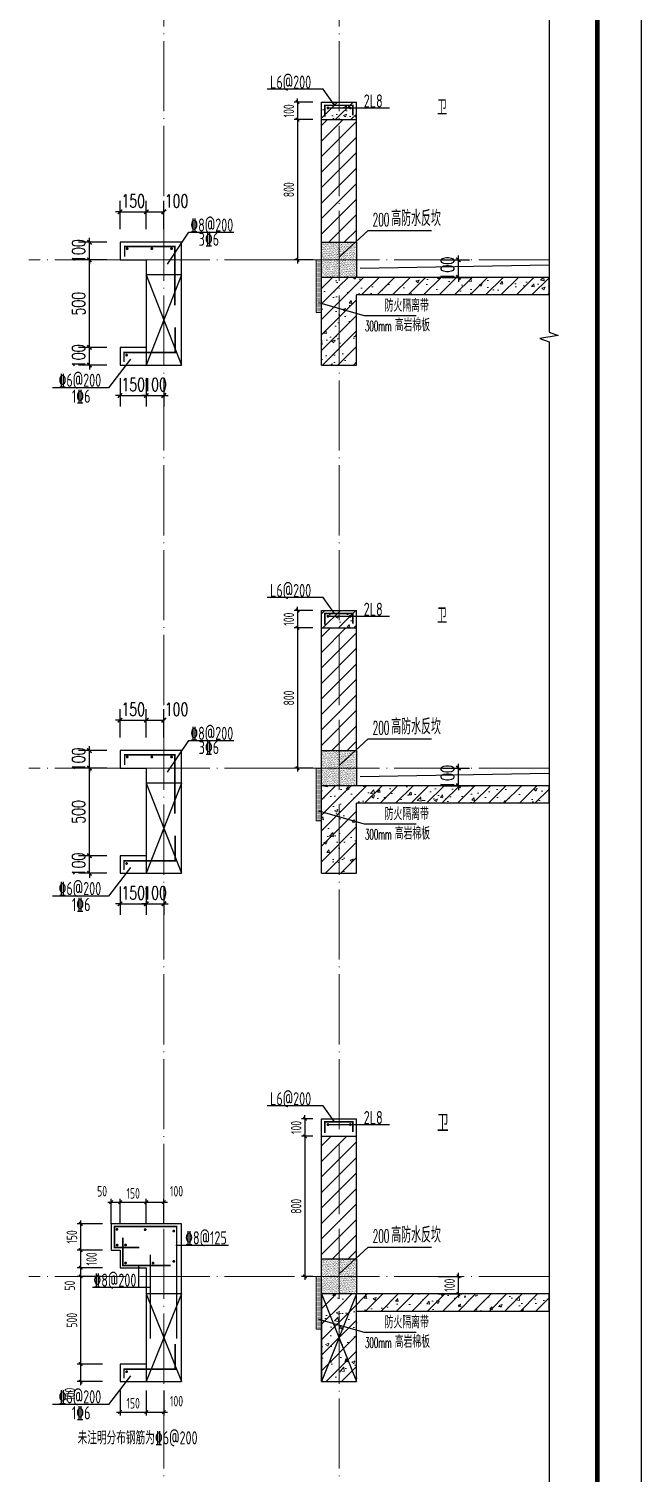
# Model space of a CAD drawing. Extents: x -1712635 to -854203, y -534641 to -21985.
# Drawn here: x -927771 to -924277, y -162113 to -153873 of the extents above; entities that cross this region are included whole.
import ezdxf

# ---------------------------------------------------------------- set-up
doc = ezdxf.new("R2010")
doc.units = 0
doc.header["$LTSCALE"] = 1000
doc.linetypes.add('DOTE', pattern=[2.42, 2, -0.2, 0.02, -0.2])
doc.layers.get('0').update_dxf_attribs({"linetype": 'CONTINUOUS'})
doc.layers.get('Defpoints').update_dxf_attribs({"linetype": 'CONTINUOUS'})
for name, color, linetype in [('DIM', 2, 'CONTINUOUS'), ('DIM_IDEN', 67, 'CONTINUOUS'), ('DIM_SYMB', 3, 'CONTINUOUS'), ('PUB_DIM', 3, 'CONTINUOUS'), ('PUB_TEXT', 2, 'CONTINUOUS'), ('REIN', 6, 'CONTINUOUS'), ('S-大样-砼线', 7, 'CONTINUOUS'), ('S-引出线', 40, 'CONTINUOUS'), ('TEXT', 2, 'CONTINUOUS'), ('WALL', 2, 'CONTINUOUS'), ('yichutu', 7, 'CONTINUOUS'), ('看线', 251, 'CONTINUOUS'), ('立面-看线', 251, 'CONTINUOUS')]:
    doc.layers.add(name, color=color, linetype=linetype)
for name, color, linetype, lineweight in [('DOTE', 19, 'DOTE', 9), ('PUB_HATCH', 8, 'CONTINUOUS', 9), ('内粉刷', 37, 'CONTINUOUS', 9), ('图框', 9, 'CONTINUOUS', 18)]:
    doc.layers.add(name, color=color, linetype=linetype, lineweight=lineweight)
doc.styles.add('_TCH_DIM_T3', font='SIMPLEX', dxfattribs={"width": 0.705882, "bigfont": 'GBCBIG'})
doc.styles.add('DIM_FONT_T3', font='SIMPLEX', dxfattribs={"width": 0.705882, "bigfont": 'GBCBIG'})
doc.styles.add('TSSD_DIMENSION', font='Tssdeng.shx', dxfattribs={"width": 0.7, "bigfont": 'tssdchn.shx'})
doc.styles.add('TSSD_REIN', font='tssdeng.shx', dxfattribs={"width": 0.7, "height": 300, "bigfont": 'tssdchn.shx'})
doc.styles.add('w', font='tssdeng.shx', dxfattribs={"width": 0.8, "bigfont": 'tssdchn.shx'})
doc.dimstyles.new('_TCH_ARCH&&25', dxfattribs={"dimtxt": 74.375, "dimasz": 25, "dimexe": 62.5, "dimexo": 75, "dimgap": 25, "dimtad": 1, "dimdec": 0, "dimzin": 0, "dimdsep": 46, "dimtxsty": '_TCH_DIM_T3', "dimblk": 'ARCHTICK', "dimcen": 0.09, "dimclrt": 7, "dimazin": 0, "dimtfac": 1, "dimtdec": 0, "dimtix": 1, "dimtmove": 2, "dimatfit": 3, "dimldrblk": 'ARCHTICK', "dimfxl": 0, "dimtolj": 1, "dimtzin": 0, "dimarcsym": 0})
doc.dimstyles.new('TSSD_20_20', dxfattribs={"dimtxt": 60, "dimasz": 20, "dimexe": 20, "dimexo": 50, "dimgap": 20, "dimtad": 1, "dimdec": 0, "dimzin": 0, "dimdsep": 46, "dimtxsty": 'TSSD_DIMENSION', "dimblk": 'ARCHTICK', "dimblk1": 'ARCHTICK', "dimblk2": 'ARCHTICK', "dimcen": 0, "dimdle": 20, "dimclrt": 7, "dimadec": 0, "dimazin": 0, "dimtfac": 1, "dimtdec": 0, "dimtix": 1, "dimtmove": 2, "dimatfit": 3, "dimfxl": 0, "dimtolj": 1, "dimtzin": 0, "dimarcsym": 0})
pattern_1 = [(45, (0, 0), (-44.194174, 44.194174), []), (50, (0, 0), (179.315046, -15.688034), [18.75, -206.25]), (355, (0, 0), (-34.687833, 188.048033), [15, -165]), (100.4514, (14.94, -1.3), (144.627345, 172.359886), [15.935047, -175.285528]), (46.1842, (0, 50), (266.81026, -41.379754), [28.125, -309.375]), (96.6356, (22.23, 46.55), (233.665676, 243.52947), [23.90257, -262.92825]), (351.1842, (0, 50), (233.66549, 243.52965), [22.5, -247.5]), (21, (25, 37.5), (149.226763, -100.654723), [18.75, -206.25]), (326, (25, 37.5), (60.828833, 181.28751), [15, -165]), (71.4514, (37.44, 29.11), (210.055657, 80.632624), [15.935047, -175.285528]), (37.5, (0, 0), (3.039964, 83.2234635), [0, -163, 0, -167.5, 0, -165.625]), (7.5, (0, 0), (65.767384, 98.602928), [0, -95.5, 0, -159.25, 0, -63.125]), (327.5, (-55.75, 0), (133.455609, -5.638718), [0, -62.5, 0, -195, 0, -258.75]), (317.5, (-80.75, 0), (145.796542, 25.026246), [0, -81.25, 0, -129.5, 0, -183.75])]
pattern_2 = [(45, (-1569657.01, 4552.52), (-44.194174, 44.194174), []), (50, (-1569657.01, 4552.52), (179.315046, -15.688034), [18.75, -206.25]), (355, (-1569657.01, 4552.52), (-34.687833, 188.048033), [15, -165]), (100.4514, (-1569642.07, 4551.21), (144.627345, 172.359886), [15.935047, -175.28553]), (46.1842, (-1569657, 4602.52), (266.81026, -41.37975), [28.125, -309.375]), (96.6356, (-1569634.78, 4599.07), (233.66568, 243.52947), [23.90257, -262.92825]), (351.1842, (-1569657, 4602.52), (233.66549, 243.52965), [22.5, -247.5]), (21, (-1569632.01, 4590.02), (149.226763, -100.654723), [18.75, -206.25]), (326, (-1569632.01, 4590.02), (60.828833, 181.28751), [15, -165]), (71.4514, (-1569619.58, 4581.63), (210.055657, 80.632624), [15.935047, -175.28553]), (37.5, (-1569657.01, 4552.52), (3.039964, 83.2234635), [0, -163, 0, -167.5, 0, -165.625]), (7.5, (-1569657.01, 4552.52), (65.767384, 98.602928), [0, -95.5, 0, -159.25, 0, -63.125]), (327.5, (-1569712.76, 4552.52), (133.455609, -5.638718), [0, -62.5, 0, -195, 0, -258.75]), (317.5, (-1569737.76, 4552.52), (145.796542, 25.026246), [0, -81.25, 0, -129.5, 0, -183.75])]

# ---------------------------------------------------------------- blocks, each defined once
blk = doc.blocks.new('GFDDDDRG')
at = {"layer": '图框'}
blk.add_lwpolyline([(923310, -107437), (923310, -159999), (893610, -159999), (893610, -107437)], close=True, dxfattribs=at)
blk.add_lwpolyline([(923310, -107437), (923310, -159999), (893610, -159999), (893610, -107437)], close=True, dxfattribs=at)
at = {"layer": '图框', "const_width": 50}
blk.add_lwpolyline([(894110, -159499), (922810, -159499), (922810, -108687), (894110, -108687)], close=True, dxfattribs=at)
blk = doc.blocks.new('yct-1051-594-26275-14850-25-1002.0')
at = {"layer": 'yichutu', "color": 7}
blk.add_lwpolyline([(0, 0), (0, 14850), (26275, 14850), (26275, 0)], close=True, dxfattribs=at)
blk = doc.blocks.new('_ArchTick')
at = {"color": 0, "const_width": 0.35}
blk.add_lwpolyline([(-0.5, -0.5), (0.5, 0.5)], dxfattribs=at)
blk = doc.blocks.new('*D2698')
at = {"layer": 'Defpoints', "color": 0}
for p in [(932450.9, -117186.1), (932625.5, -117186.1), (932625.5, -117286.1)]:
    blk.add_point(p, dxfattribs=at)
at = {"layer": 'PUB_DIM', "color": 0, "lineweight": -2}
for p, q in [((932450.9, -117186.1), (932450.9, -117161.1)), ((932550.5, -117186.1), (932388.4, -117186.1)), ((932450.9, -117286.1), (932450.9, -117186.1)), ((932550.5, -117286.1), (932388.4, -117286.1)), ((932450.9, -117286.1), (932450.9, -117311.1))]:
    blk.add_line(p, q, dxfattribs=at)
at = {"layer": 'PUB_DIM', "color": 0, "lineweight": -2, "xscale": 25, "yscale": 25, "zscale": 25}
for p, rotation in [((932450.9, -117186.1), 270), ((932450.9, -117286.1), 90)]:
    blk.add_blockref('_ArchTick', p, dxfattribs=dict(at, rotation=rotation))
at = {"layer": 'PUB_DIM', "color": 7, "insert": (932388.7, -117236.1), "char_height": 74.38, "attachment_point": 5, "rotation": 90, "style": '_TCH_DIM_T3'}
blk.add_mtext('\\A1;100', dxfattribs=at)
blk = doc.blocks.new('*D2699')
at = {"layer": 'Defpoints', "color": 0}
for p in [(932450.9, -117286.1), (932625.5, -117286.1), (932625.5, -117786.1)]:
    blk.add_point(p, dxfattribs=at)
at = {"layer": 'PUB_DIM', "color": 0, "lineweight": -2}
for p, q in [((932550.5, -117286.1), (932388.4, -117286.1)), ((932450.9, -117786.1), (932450.9, -117286.1)), ((932550.5, -117786.1), (932388.4, -117786.1))]:
    blk.add_line(p, q, dxfattribs=at)
at = {"layer": 'PUB_DIM', "color": 0, "lineweight": -2, "xscale": 25, "yscale": 25, "zscale": 25}
for p, rotation in [((932450.9, -117286.1), 90), ((932450.9, -117786.1), 270)]:
    blk.add_blockref('_ArchTick', p, dxfattribs=dict(at, rotation=rotation))
at = {"layer": 'PUB_DIM', "color": 7, "insert": (932388.7, -117536.1), "char_height": 74.38, "attachment_point": 5, "rotation": 90, "style": '_TCH_DIM_T3'}
blk.add_mtext('\\A1;500', dxfattribs=at)
blk = doc.blocks.new('*D2700')
at = {"layer": 'Defpoints', "color": 0}
for p in [(932450.9, -117786.1), (932625.5, -117786.1), (932625.5, -117886.1)]:
    blk.add_point(p, dxfattribs=at)
at = {"layer": 'PUB_DIM', "color": 0, "lineweight": -2}
for p, q in [((932550.5, -117786.1), (932388.4, -117786.1)), ((932450.9, -117786.1), (932450.9, -117761.1)), ((932450.9, -117886.1), (932450.9, -117786.1)), ((932550.5, -117886.1), (932388.4, -117886.1)), ((932450.9, -117886.1), (932450.9, -117911.1))]:
    blk.add_line(p, q, dxfattribs=at)
at = {"layer": 'PUB_DIM', "color": 0, "lineweight": -2, "xscale": 25, "yscale": 25, "zscale": 25}
for p, rotation in [((932450.9, -117786.1), 270), ((932450.9, -117886.1), 90)]:
    blk.add_blockref('_ArchTick', p, dxfattribs=dict(at, rotation=rotation))
at = {"layer": 'PUB_DIM', "color": 7, "insert": (932388.7, -117836.1), "char_height": 74.38, "attachment_point": 5, "rotation": 90, "style": '_TCH_DIM_T3'}
blk.add_mtext('\\A1;100', dxfattribs=at)
blk = doc.blocks.new('*D2701')
at = {"layer": 'Defpoints', "color": 0}
for p in [(932625.5, -117886.1), (932775.5, -117886.1), (932775.5, -118059.8)]:
    blk.add_point(p, dxfattribs=at)
at = {"layer": 'PUB_DIM', "color": 0, "lineweight": -2}
for p, q in [((932625.5, -117961.1), (932625.5, -118122.3)), ((932775.5, -117961.1), (932775.5, -118122.3)), ((932625.5, -118059.8), (932600.5, -118059.8)), ((932625.5, -118059.8), (932775.5, -118059.8)), ((932775.5, -118059.8), (932800.5, -118059.8))]:
    blk.add_line(p, q, dxfattribs=at)
at = {"layer": 'PUB_DIM', "color": 0, "lineweight": -2, "xscale": 25, "yscale": 25, "zscale": 25}
blk.add_blockref('_ArchTick', (932625.5, -118059.8), dxfattribs=at)
at = {"layer": 'PUB_DIM', "color": 0, "lineweight": -2, "xscale": 25, "yscale": 25, "zscale": 25, "rotation": 180}
blk.add_blockref('_ArchTick', (932775.5, -118059.8), dxfattribs=at)
at = {"layer": 'PUB_DIM', "color": 7, "insert": (932700.5, -117997.6), "char_height": 74.38, "attachment_point": 5, "style": '_TCH_DIM_T3'}
blk.add_mtext('\\A1;150', dxfattribs=at)
blk = doc.blocks.new('*D2702')
at = {"layer": 'Defpoints', "color": 0}
for p in [(932775.5, -117886.1), (932875.5, -117886.1), (932875.5, -118059.8)]:
    blk.add_point(p, dxfattribs=at)
at = {"layer": 'PUB_DIM', "color": 0, "lineweight": -2}
for p, q in [((932775.5, -117961.1), (932775.5, -118122.3)), ((932875.5, -117961.1), (932875.5, -118122.3)), ((932775.5, -118059.8), (932750.5, -118059.8)), ((932775.5, -118059.8), (932875.5, -118059.8)), ((932875.5, -118059.8), (932900.5, -118059.8))]:
    blk.add_line(p, q, dxfattribs=at)
at = {"layer": 'PUB_DIM', "color": 0, "lineweight": -2, "xscale": 25, "yscale": 25, "zscale": 25}
blk.add_blockref('_ArchTick', (932775.5, -118059.8), dxfattribs=at)
at = {"layer": 'PUB_DIM', "color": 0, "lineweight": -2, "xscale": 25, "yscale": 25, "zscale": 25, "rotation": 180}
blk.add_blockref('_ArchTick', (932875.5, -118059.8), dxfattribs=at)
at = {"layer": 'PUB_DIM', "color": 7, "insert": (932825.5, -117997.6), "char_height": 74.38, "attachment_point": 5, "style": '_TCH_DIM_T3'}
blk.add_mtext('\\A1;100', dxfattribs=at)
blk = doc.blocks.new('*D2703')
at = {"layer": 'Defpoints', "color": 0}
for p in [(934390.7, -117286.1), (934556.7, -117286.1), (934390.7, -117386.1)]:
    blk.add_point(p, dxfattribs=at)
at = {"layer": 'PUB_DIM', "color": 0, "lineweight": -2}
for p, q in [((934465.7, -117286.1), (934619.2, -117286.1)), ((934556.7, -117286.1), (934556.7, -117261.1)), ((934556.7, -117386.1), (934556.7, -117286.1)), ((934465.7, -117386.1), (934619.2, -117386.1)), ((934556.7, -117386.1), (934556.7, -117411.1))]:
    blk.add_line(p, q, dxfattribs=at)
at = {"layer": 'PUB_DIM', "color": 0, "lineweight": -2, "xscale": 25, "yscale": 25, "zscale": 25}
for p, rotation in [((934556.7, -117286.1), 270), ((934556.7, -117386.1), 90)]:
    blk.add_blockref('_ArchTick', p, dxfattribs=dict(at, rotation=rotation))
at = {"layer": 'PUB_DIM', "color": 7, "insert": (934494.5, -117336.1), "char_height": 74.38, "attachment_point": 5, "rotation": 90, "style": '_TCH_DIM_T3'}
blk.add_mtext('\\A1;100', dxfattribs=at)
blk = doc.blocks.new('*D2704')
at = {"layer": 'Defpoints', "color": 0}
for p in [(932775.5, -117012.4), (932625.5, -117186.1), (932775.5, -117186.1)]:
    blk.add_point(p, dxfattribs=at)
at = {"layer": 'PUB_DIM', "color": 0, "lineweight": -2}
for p, q in [((932625.5, -117111.1), (932625.5, -116949.9)), ((932775.5, -117111.1), (932775.5, -116949.9)), ((932625.5, -117012.4), (932600.5, -117012.4)), ((932625.5, -117012.4), (932775.5, -117012.4)), ((932775.5, -117012.4), (932800.5, -117012.4))]:
    blk.add_line(p, q, dxfattribs=at)
at = {"layer": 'PUB_DIM', "color": 0, "lineweight": -2, "xscale": 25, "yscale": 25, "zscale": 25}
blk.add_blockref('_ArchTick', (932625.5, -117012.4), dxfattribs=at)
at = {"layer": 'PUB_DIM', "color": 0, "lineweight": -2, "xscale": 25, "yscale": 25, "zscale": 25, "rotation": 180}
blk.add_blockref('_ArchTick', (932775.5, -117012.4), dxfattribs=at)
at = {"layer": 'PUB_DIM', "color": 7, "insert": (932700.5, -116950.2), "char_height": 74.38, "attachment_point": 5, "style": '_TCH_DIM_T3'}
blk.add_mtext('\\A1;150', dxfattribs=at)
blk = doc.blocks.new('*D2705')
at = {"layer": 'Defpoints', "color": 0}
for p in [(932875.5, -117012.4), (932775.5, -117186.1), (932875.5, -117186.1)]:
    blk.add_point(p, dxfattribs=at)
at = {"layer": 'PUB_DIM', "color": 0, "lineweight": -2}
for p, q in [((932775.5, -117111.1), (932775.5, -116949.9)), ((932875.5, -117111.1), (932875.5, -116949.9)), ((932775.5, -117012.4), (932875.5, -117012.4))]:
    blk.add_line(p, q, dxfattribs=at)
at = {"layer": 'PUB_DIM', "color": 0, "lineweight": -2, "xscale": 25, "yscale": 25, "zscale": 25, "rotation": 180}
blk.add_blockref('_ArchTick', (932775.5, -117012.4), dxfattribs=at)
at = {"layer": 'PUB_DIM', "color": 0, "lineweight": -2, "xscale": 25, "yscale": 25, "zscale": 25}
blk.add_blockref('_ArchTick', (932875.5, -117012.4), dxfattribs=at)
at = {"layer": 'PUB_DIM', "color": 7, "insert": (932947.9, -116950.2), "char_height": 74.38, "attachment_point": 5, "style": '_TCH_DIM_T3'}
blk.add_mtext('\\A1;100', dxfattribs=at)
blk = doc.blocks.new('VDVDXAXFSFFX')
at = {"layer": 'PUB_HATCH'}
h = blk.add_hatch(dxfattribs=at)
h.set_pattern_fill('DOTS', color=251, scale=2, style=0)
h.set_pattern_definition([(0, (924712.4965, -148185.593), (1.5875, 3.175), [0, -3.175])])
h.paths.add_polyline_path([(924682.5, -148185.6), (924712.5, -148185.6), (924712.5, -147935.6), (924712.5, -147885.6), (924712.5, -147885.6), (924712.5, -147885.6), (924682.5, -147885.6)])
at = {"layer": 'DIM_IDEN', "color": 5}
for p, q in [((924695.5, -148129.3), (924955.6, -148202.9)), ((924955.6, -148202.9), (925253.4, -148202.9))]:
    blk.add_line(p, q, dxfattribs=at)
at = {"layer": 'PUB_HATCH', "color": 5}
blk.add_lwpolyline([(924712.5, -147885.6), (924682.5, -147885.6), (924682.5, -148185.6), (924712.5, -148185.6)], close=True, dxfattribs=at)
at = {"layer": 'PUB_TEXT', "style": 'DIM_FONT_T3', "width": 0.705882}
blk.add_text('防火隔离带', height=71.49, dxfattribs=at).set_placement((925072.6, -148181.9))
at = {"layer": 'PUB_TEXT', "color": 5, "style": 'DIM_FONT_T3'}
for s, height, width, p in [('300mm', 59.5, 0.49827, (924960.4, -148292.9)), ('高岩棉板', 71.49, 0.705882, (925129.8, -148292.9))]:
    blk.add_text(s, height=height, dxfattribs=dict(at, width=width)).set_placement(p)
blk = doc.blocks.new('*D3753')
at = {"layer": 'Defpoints', "color": 0}
for p in [(-925485.2, -160990.5), (-925319.3, -160990.5), (-925485.2, -161090.5)]:
    blk.add_point(p, dxfattribs=at)
at = {"layer": 'DIM', "color": 0, "lineweight": -2}
for p, q in [((-925435.2, -160990.5), (-925299.3, -160990.5)), ((-925319.3, -160990.5), (-925319.3, -160970.5)), ((-925319.3, -161090.5), (-925319.3, -160990.5)), ((-925435.2, -161090.5), (-925299.3, -161090.5)), ((-925319.3, -161090.5), (-925319.3, -161110.5))]:
    blk.add_line(p, q, dxfattribs=at)
at = {"layer": 'DIM', "color": 0, "lineweight": -2, "xscale": 20, "yscale": 20, "zscale": 20}
for p, rotation in [((-925319.3, -160990.5), 270), ((-925319.3, -161090.5), 90)]:
    blk.add_blockref('_ArchTick', p, dxfattribs=dict(at, rotation=rotation))
at = {"layer": 'DIM', "color": 7, "insert": (-925369.3, -161040.5), "char_height": 60, "attachment_point": 5, "rotation": 90, "style": 'TSSD_DIMENSION'}
blk.add_mtext('\\A1;100', dxfattribs=at)
blk = doc.blocks.new('*D3797')
at = {"layer": 'Defpoints', "color": 0}
for p in [(-927250.4, -160566.8), (-927300.4, -160740.5), (-927250.4, -160740.5)]:
    blk.add_point(p, dxfattribs=at)
at = {"layer": 'DIM', "color": 0, "lineweight": -2}
for p, q in [((-927320.4, -160566.8), (-927230.4, -160566.8)), ((-927300.4, -160690.5), (-927300.4, -160546.8)), ((-927250.4, -160690.5), (-927250.4, -160546.8))]:
    blk.add_line(p, q, dxfattribs=at)
at = {"layer": 'DIM', "color": 0, "lineweight": -2, "xscale": 20, "yscale": 20, "zscale": 20, "rotation": 180}
blk.add_blockref('_ArchTick', (-927300.4, -160566.8), dxfattribs=at)
at = {"layer": 'DIM', "color": 0, "lineweight": -2, "xscale": 20, "yscale": 20, "zscale": 20}
blk.add_blockref('_ArchTick', (-927250.4, -160566.8), dxfattribs=at)
at = {"layer": 'DIM', "color": 7, "insert": (-927352.8, -160504.6), "char_height": 60, "attachment_point": 5, "style": 'TSSD_DIMENSION'}
blk.add_mtext('\\A1;50', dxfattribs=at)
blk = doc.blocks.new('*D3798')
at = {"layer": 'Defpoints', "color": 0}
for p in [(-927100.4, -160566.8), (-927250.4, -160740.5), (-927100.4, -160740.5)]:
    blk.add_point(p, dxfattribs=at)
at = {"layer": 'DIM', "color": 0, "lineweight": -2}
for p, q in [((-927270.4, -160566.8), (-927080.4, -160566.8)), ((-927250.4, -160690.5), (-927250.4, -160546.8)), ((-927100.4, -160690.5), (-927100.4, -160546.8))]:
    blk.add_line(p, q, dxfattribs=at)
at = {"layer": 'DIM', "color": 0, "lineweight": -2, "xscale": 20, "yscale": 20, "zscale": 20, "rotation": 180}
blk.add_blockref('_ArchTick', (-927250.4, -160566.8), dxfattribs=at)
at = {"layer": 'DIM', "color": 0, "lineweight": -2, "xscale": 20, "yscale": 20, "zscale": 20}
blk.add_blockref('_ArchTick', (-927100.4, -160566.8), dxfattribs=at)
at = {"layer": 'DIM', "color": 7, "insert": (-927175.4, -160516.8), "char_height": 60, "attachment_point": 5, "style": 'TSSD_DIMENSION'}
blk.add_mtext('\\A1;150', dxfattribs=at)
blk = doc.blocks.new('*D3799')
at = {"layer": 'Defpoints', "color": 0}
for p in [(-927000.4, -160566.8), (-927100.4, -160740.5), (-927000.4, -160740.5)]:
    blk.add_point(p, dxfattribs=at)
at = {"layer": 'DIM', "color": 0, "lineweight": -2}
for p, q in [((-927120.4, -160566.8), (-926980.4, -160566.8)), ((-927100.4, -160690.5), (-927100.4, -160546.8)), ((-927000.4, -160690.5), (-927000.4, -160546.8))]:
    blk.add_line(p, q, dxfattribs=at)
at = {"layer": 'DIM', "color": 0, "lineweight": -2, "xscale": 20, "yscale": 20, "zscale": 20, "rotation": 180}
blk.add_blockref('_ArchTick', (-927100.4, -160566.8), dxfattribs=at)
at = {"layer": 'DIM', "color": 0, "lineweight": -2, "xscale": 20, "yscale": 20, "zscale": 20}
blk.add_blockref('_ArchTick', (-927000.4, -160566.8), dxfattribs=at)
at = {"layer": 'DIM', "color": 7, "insert": (-926928, -160504.6), "char_height": 60, "attachment_point": 5, "style": 'TSSD_DIMENSION'}
blk.add_mtext('\\A1;100', dxfattribs=at)
blk = doc.blocks.new('*D3800')
at = {"layer": 'Defpoints', "color": 0}
for p in [(-927250.4, -161590.5), (-927100.4, -161590.5), (-927100.4, -161764.2)]:
    blk.add_point(p, dxfattribs=at)
at = {"layer": 'DIM', "color": 0, "lineweight": -2}
for p, q in [((-927250.4, -161640.5), (-927250.4, -161784.2)), ((-927100.4, -161640.5), (-927100.4, -161784.2)), ((-927270.4, -161764.2), (-927080.4, -161764.2))]:
    blk.add_line(p, q, dxfattribs=at)
at = {"layer": 'DIM', "color": 0, "lineweight": -2, "xscale": 20, "yscale": 20, "zscale": 20, "rotation": 180}
blk.add_blockref('_ArchTick', (-927250.4, -161764.2), dxfattribs=at)
at = {"layer": 'DIM', "color": 0, "lineweight": -2, "xscale": 20, "yscale": 20, "zscale": 20}
blk.add_blockref('_ArchTick', (-927100.4, -161764.2), dxfattribs=at)
at = {"layer": 'DIM', "color": 7, "insert": (-927175.4, -161714.2), "char_height": 60, "attachment_point": 5, "style": 'TSSD_DIMENSION'}
blk.add_mtext('\\A1;150', dxfattribs=at)
blk = doc.blocks.new('*D3801')
at = {"layer": 'Defpoints', "color": 0}
for p in [(-927100.4, -161590.5), (-927000.4, -161590.5), (-927000.4, -161764.2)]:
    blk.add_point(p, dxfattribs=at)
at = {"layer": 'DIM', "color": 0, "lineweight": -2}
for p, q in [((-927100.4, -161640.5), (-927100.4, -161784.2)), ((-927000.4, -161640.5), (-927000.4, -161784.2)), ((-927120.4, -161764.2), (-926980.4, -161764.2))]:
    blk.add_line(p, q, dxfattribs=at)
at = {"layer": 'DIM', "color": 0, "lineweight": -2, "xscale": 20, "yscale": 20, "zscale": 20, "rotation": 180}
blk.add_blockref('_ArchTick', (-927100.4, -161764.2), dxfattribs=at)
at = {"layer": 'DIM', "color": 0, "lineweight": -2, "xscale": 20, "yscale": 20, "zscale": 20}
blk.add_blockref('_ArchTick', (-927000.4, -161764.2), dxfattribs=at)
at = {"layer": 'DIM', "color": 7, "insert": (-926928, -161702), "char_height": 60, "attachment_point": 5, "style": 'TSSD_DIMENSION'}
blk.add_mtext('\\A1;100', dxfattribs=at)
blk = doc.blocks.new('*D3802')
at = {"layer": 'Defpoints', "color": 0}
for p in [(-927475, -160690.5), (-927300.4, -160690.5), (-927300.4, -160840.5)]:
    blk.add_point(p, dxfattribs=at)
at = {"layer": 'DIM', "color": 0, "lineweight": -2}
for p, q in [((-927475, -160860.5), (-927475, -160670.5)), ((-927350.4, -160690.5), (-927495, -160690.5)), ((-927350.4, -160840.5), (-927495, -160840.5))]:
    blk.add_line(p, q, dxfattribs=at)
at = {"layer": 'DIM', "color": 0, "lineweight": -2, "xscale": 20, "yscale": 20, "zscale": 20}
for p, rotation in [((-927475, -160690.5), 90), ((-927475, -160840.5), 270)]:
    blk.add_blockref('_ArchTick', p, dxfattribs=dict(at, rotation=rotation))
at = {"layer": 'DIM', "color": 7, "insert": (-927525, -160765.5), "char_height": 60, "attachment_point": 5, "rotation": 90, "style": 'TSSD_DIMENSION'}
blk.add_mtext('\\A1;150', dxfattribs=at)
blk = doc.blocks.new('*D3803')
at = {"layer": 'Defpoints', "color": 0}
for p in [(-927475, -160840.5), (-927300.4, -160840.5), (-927300.4, -160940.5)]:
    blk.add_point(p, dxfattribs=at)
at = {"layer": 'DIM', "color": 0, "lineweight": -2}
for p, q in [((-927475, -160960.5), (-927475, -160820.5)), ((-927350.4, -160840.5), (-927495, -160840.5)), ((-927350.4, -160940.5), (-927495, -160940.5))]:
    blk.add_line(p, q, dxfattribs=at)
at = {"layer": 'DIM', "color": 0, "lineweight": -2, "xscale": 20, "yscale": 20, "zscale": 20}
for p, rotation in [((-927475, -160840.5), 90), ((-927475, -160940.5), 270)]:
    blk.add_blockref('_ArchTick', p, dxfattribs=dict(at, rotation=rotation))
at = {"layer": 'DIM', "color": 7, "insert": (-927413, -160890.5), "char_height": 60, "attachment_point": 5, "rotation": 90, "style": 'TSSD_DIMENSION'}
blk.add_mtext('\\A1;100', dxfattribs=at)
blk = doc.blocks.new('*D3804')
at = {"layer": 'Defpoints', "color": 0}
for p in [(-927475, -160940.5), (-927300.4, -160940.5), (-927300.4, -160990.5)]:
    blk.add_point(p, dxfattribs=at)
at = {"layer": 'DIM', "color": 0, "lineweight": -2}
for p, q in [((-927475, -161010.5), (-927475, -160920.5)), ((-927350.4, -160940.5), (-927495, -160940.5)), ((-927350.4, -160990.5), (-927495, -160990.5))]:
    blk.add_line(p, q, dxfattribs=at)
at = {"layer": 'DIM', "color": 0, "lineweight": -2, "xscale": 20, "yscale": 20, "zscale": 20}
for p, rotation in [((-927475, -160940.5), 90), ((-927475, -160990.5), 270)]:
    blk.add_blockref('_ArchTick', p, dxfattribs=dict(at, rotation=rotation))
at = {"layer": 'DIM', "color": 7, "insert": (-927537.2, -161042.9), "char_height": 60, "attachment_point": 5, "rotation": 90, "style": 'TSSD_DIMENSION'}
blk.add_mtext('\\A1;50', dxfattribs=at)
blk = doc.blocks.new('*D3805')
at = {"layer": 'Defpoints', "color": 0}
for p in [(-927475, -160990.5), (-927300.4, -160990.5), (-927300.4, -161490.5)]:
    blk.add_point(p, dxfattribs=at)
at = {"layer": 'DIM', "color": 0, "lineweight": -2}
for p, q in [((-927350.4, -160990.5), (-927495, -160990.5)), ((-927475, -161510.5), (-927475, -160970.5)), ((-927350.4, -161490.5), (-927495, -161490.5))]:
    blk.add_line(p, q, dxfattribs=at)
at = {"layer": 'DIM', "color": 0, "lineweight": -2, "xscale": 20, "yscale": 20, "zscale": 20}
for p, rotation in [((-927475, -160990.5), 90), ((-927475, -161490.5), 270)]:
    blk.add_blockref('_ArchTick', p, dxfattribs=dict(at, rotation=rotation))
at = {"layer": 'DIM', "color": 7, "insert": (-927525, -161240.5), "char_height": 60, "attachment_point": 5, "rotation": 90, "style": 'TSSD_DIMENSION'}
blk.add_mtext('\\A1;500', dxfattribs=at)
blk = doc.blocks.new('*D3806')
at = {"layer": 'Defpoints', "color": 0}
for p in [(-927475, -161490.5), (-927300.4, -161490.5), (-927300.4, -161590.5)]:
    blk.add_point(p, dxfattribs=at)
at = {"layer": 'DIM', "color": 0, "lineweight": -2}
for p, q in [((-927350.4, -161490.5), (-927495, -161490.5)), ((-927475, -161610.5), (-927475, -161470.5)), ((-927350.4, -161590.5), (-927495, -161590.5))]:
    blk.add_line(p, q, dxfattribs=at)
at = {"layer": 'DIM', "color": 0, "lineweight": -2, "xscale": 20, "yscale": 20, "zscale": 20}
for p, rotation in [((-927475, -161490.5), 90), ((-927475, -161590.5), 270)]:
    blk.add_blockref('_ArchTick', p, dxfattribs=dict(at, rotation=rotation))
at = {"layer": 'DIM', "color": 7, "insert": (-927537.2, -161662.9), "char_height": 60, "attachment_point": 5, "rotation": 90, "style": 'TSSD_DIMENSION'}
blk.add_mtext('\\A1;100', dxfattribs=at)
blk = doc.blocks.new('*D3849')
at = {"layer": 'Defpoints', "color": 0}
for p in [(-926100.4, -154290.5), (-926237.3, -154390.5), (-926100.4, -154390.5)]:
    blk.add_point(p, dxfattribs=at)
at = {"layer": 'DIM', "color": 0, "lineweight": -2}
for p, q in [((-926150.4, -154290.5), (-926257.3, -154290.5)), ((-926237.3, -154290.5), (-926237.3, -154270.5)), ((-926237.3, -154290.5), (-926237.3, -154390.5)), ((-926150.4, -154390.5), (-926257.3, -154390.5)), ((-926237.3, -154390.5), (-926237.3, -154410.5))]:
    blk.add_line(p, q, dxfattribs=at)
at = {"layer": 'DIM', "color": 0, "lineweight": -2, "xscale": 20, "yscale": 20, "zscale": 20}
for p, rotation in [((-926237.3, -154290.5), 270), ((-926237.3, -154390.5), 90)]:
    blk.add_blockref('_ArchTick', p, dxfattribs=dict(at, rotation=rotation))
at = {"layer": 'DIM', "color": 7, "insert": (-926287.3, -154340.5), "char_height": 60, "attachment_point": 5, "rotation": 90, "style": 'TSSD_DIMENSION'}
blk.add_mtext('\\A1;100', dxfattribs=at)
blk = doc.blocks.new('20210809.02283206')
at = {"layer": 'REIN', "const_width": 9}
blk.add_lwpolyline([(87484.2, 66580.9), (87484.2, 66644.7), (87644.1, 66644.7), (87644.1, 66586.8)], dxfattribs=at)
at = {"layer": 'REIN', "const_width": 8}
for points in [[(87497.7, 66629.7, 1), (87505.7, 66629.7, 1)], [(87625.1, 66629.7, 1), (87633.1, 66629.7, 1)]]:
    blk.add_lwpolyline(points, format="xyb", close=True, dxfattribs=at)
at = {"layer": 'S-引出线'}
for p, q in [((87474.6, 66737), (87154.5, 66737)), ((87538.8, 66644.7), (87474.6, 66737)), ((87501.7, 66629.7), (87853.3, 66629.7))]:
    blk.add_line(p, q, dxfattribs=at)
at = {"layer": 'TEXT', "style": 'w', "width": 0.7}
for s, p in [('L6@200', (87171.5, 66739.2)), ('2L8', (87706.2, 66632.1))]:
    blk.add_text(s, height=75, rotation=0, dxfattribs=at).set_placement(p)
blk = doc.blocks.new('A$C124E38C7')
at = {"layer": 'REIN'}
for points in [[(411.3, 827.6, 9, 9, 0), (411.3, 885.8, 9, 9, 0), (697.1, 885.8, 9, 9, 0), (697.1, 551.1, 9, 9, 0)], [(407.7, 227.9, 9, 9, 0), (407.7, 280.9, 9, 9, 0), (700.1, 280.9, 9, 9, 0), (700.1, 425.3, 9, 9, 0)]]:
    blk.add_lwpolyline(points, format="xyseb", dxfattribs=at)
at = {"layer": 'REIN', "const_width": 8}
for points in [[(421.8, 873.5, 1), (429.8, 873.5, 1)], [(562.3, 873.5, 1), (570.3, 873.5, 1)], [(674.9, 873.5, 1), (682.9, 873.5, 1)], [(418.3, 266.1, 1), (426.3, 266.1, 1)]]:
    blk.add_lwpolyline(points, format="xyb", close=True, dxfattribs=at)
at = {"layer": 'S-大样-砼线'}
for p, q in [((534.9, 724.9), (734.9, 209.8)), ((734.9, 724.9), (534.9, 209.8))]:
    blk.add_line(p, q, dxfattribs=at)
blk.add_lwpolyline([(734.9, 724.9), (534.9, 724.9), (534.9, 209.8), (734.9, 209.8)], close=True, dxfattribs=at)
at = {"layer": 'S-引出线'}
for points in [[(655.5, 786.1), (777.7, 968.3), (1034.7, 968.3)], [(445.3, 242.7), (318.6, 79.6), (0, 79.6)]]:
    blk.add_lwpolyline(points, dxfattribs=at)
at = {"layer": 'TEXT', "style": 'TSSD_REIN', "width": 0.7}
for s, p in [('%%1328@200', (785.9, 970.9)), ('3%%1326', (833.8, 890.1)), ('%%1326@200', (33.9, 85.5)), ('1%%1326', (110.1, -5.8))]:
    blk.add_text(s, height=75, rotation=0, dxfattribs=at).set_placement(p)
blk = doc.blocks.new('*D3851')
at = {"layer": 'Defpoints', "color": 0}
for p in [(-926100.4, -157190.5), (-926237.3, -157290.5), (-926100.4, -157290.5)]:
    blk.add_point(p, dxfattribs=at)
at = {"layer": 'DIM', "color": 0, "lineweight": -2}
for p, q in [((-926150.4, -157190.5), (-926257.3, -157190.5)), ((-926237.3, -157190.5), (-926237.3, -157170.5)), ((-926237.3, -157190.5), (-926237.3, -157290.5)), ((-926150.4, -157290.5), (-926257.3, -157290.5)), ((-926237.3, -157290.5), (-926237.3, -157310.5))]:
    blk.add_line(p, q, dxfattribs=at)
at = {"layer": 'DIM', "color": 0, "lineweight": -2, "xscale": 20, "yscale": 20, "zscale": 20}
for p, rotation in [((-926237.3, -157190.5), 270), ((-926237.3, -157290.5), 90)]:
    blk.add_blockref('_ArchTick', p, dxfattribs=dict(at, rotation=rotation))
at = {"layer": 'DIM', "color": 7, "insert": (-926287.3, -157240.5), "char_height": 60, "attachment_point": 5, "rotation": 90, "style": 'TSSD_DIMENSION'}
blk.add_mtext('\\A1;100', dxfattribs=at)
blk = doc.blocks.new('A$C696610E5')
at = {"layer": 'REIN', "const_width": 9}
for points in [[(494.5, 974.7), (353.3, 974.7), (353.3, 1095), (708.3, 1095), (708.3, 454.9)], [(401.6, 1031.7), (401.6, 872.6), (673.9, 872.6)], [(557.8, 934), (557.8, 454.9)]]:
    blk.add_lwpolyline(points, dxfattribs=at)
at = {"layer": 'REIN', "const_width": 8}
for points in [[(363.4, 1078.3, 1), (371.4, 1078.3, 1)], [(524.5, 1076.9, 1), (532.5, 1076.9, 1)], [(687.7, 1068.7, 1), (695.7, 1068.7, 1)], [(364.5, 988.6, 1), (372.5, 988.6, 1)], [(412.3, 989.2, 1), (420.3, 989.2, 1)], [(412.3, 887.1, 1), (420.3, 887.1, 1)], [(569.2, 886.1, 1), (577.2, 886.1, 1)], [(687.7, 895.7, 1), (695.7, 895.7, 1)], [(418.3, 266.1, 1), (426.3, 266.1, 1)]]:
    blk.add_lwpolyline(points, format="xyb", close=True, dxfattribs=at)
at = {"layer": 'REIN'}
blk.add_lwpolyline([(407.7, 227.9, 9, 9, 0), (407.7, 280.9, 9, 9, 0), (700.1, 280.9, 9, 9, 0), (700.1, 425.3, 9, 9, 0)], format="xyseb", dxfattribs=at)
at = {"layer": 'S-大样-砼线'}
for p, q in [((534.9, 709.9), (734.9, 209.8)), ((734.9, 709.9), (534.9, 209.8))]:
    blk.add_line(p, q, dxfattribs=at)
blk.add_lwpolyline([(734.9, 709.9), (534.9, 709.9), (534.9, 209.8), (734.9, 209.8)], close=True, dxfattribs=at)
at = {"layer": 'S-引出线'}
for p, q in [((704.2, 988.5), (1004.3, 988.5)), ((490.6, 872.6), (490.6, 748.9)), ((227.2, 748.9), (561.1, 748.9))]:
    blk.add_line(p, q, dxfattribs=at)
blk.add_lwpolyline([(445.3, 242.7), (318.6, 79.6), (0, 79.6)], dxfattribs=at)
at = {"layer": 'TEXT', "style": 'TSSD_REIN', "width": 0.7}
for s, p in [('%%1328@125', (756.2, 992.6)), ('%%1328@200', (233.1, 751.1)), ('%%1326@200', (33.9, 85.5)), ('1%%1326', (110.1, -5.8)), ('未注明分布钢筋为%%1326@200', (142.8, -148.4))]:
    blk.add_text(s, height=75, rotation=0, dxfattribs=at).set_placement(p)
blk = doc.blocks.new('*D3853')
at = {"layer": 'Defpoints', "color": 0}
for p in [(-926100.4, -160090.5), (-926195, -160190.5), (-926100.4, -160190.5)]:
    blk.add_point(p, dxfattribs=at)
at = {"layer": 'DIM', "color": 0, "lineweight": -2}
for p, q in [((-926150.4, -160090.5), (-926215, -160090.5)), ((-926195, -160090.5), (-926195, -160070.5)), ((-926195, -160090.5), (-926195, -160190.5)), ((-926150.4, -160190.5), (-926215, -160190.5)), ((-926195, -160190.5), (-926195, -160210.5))]:
    blk.add_line(p, q, dxfattribs=at)
at = {"layer": 'DIM', "color": 0, "lineweight": -2, "xscale": 20, "yscale": 20, "zscale": 20}
for p, rotation in [((-926195, -160090.5), 270), ((-926195, -160190.5), 90)]:
    blk.add_blockref('_ArchTick', p, dxfattribs=dict(at, rotation=rotation))
at = {"layer": 'DIM', "color": 7, "insert": (-926245, -160140.5), "char_height": 60, "attachment_point": 5, "rotation": 90, "style": 'TSSD_DIMENSION'}
blk.add_mtext('\\A1;100', dxfattribs=at)
blk = doc.blocks.new('20210809.03330803')
at = {"layer": 'REIN', "const_width": 9}
blk.add_lwpolyline([(87484.2, 67998.8), (87484.2, 68062.6), (87644.1, 68062.6), (87644.1, 68004.6)], dxfattribs=at)
at = {"layer": 'REIN', "const_width": 8}
for points in [[(87497.7, 68047.5, 1), (87505.7, 68047.5, 1)], [(87625.1, 68047.5, 1), (87633.1, 68047.5, 1)]]:
    blk.add_lwpolyline(points, format="xyb", close=True, dxfattribs=at)
at = {"layer": 'S-大样-砼线'}
for p, q in [((87465.2, 67080.9), (87665.2, 66580.9)), ((87665.2, 67080.9), (87465.2, 66580.9))]:
    blk.add_line(p, q, dxfattribs=at)
blk.add_lwpolyline([(87665.2, 67080.9), (87465.2, 67080.9), (87465.2, 66580.9), (87665.2, 66580.9)], close=True, dxfattribs=at)
at = {"layer": 'S-引出线'}
for p, q in [((87474.6, 68154.8), (87154.5, 68154.8)), ((87538.8, 68062.6), (87474.6, 68154.8)), ((87501.7, 68047.5), (87853.3, 68047.5))]:
    blk.add_line(p, q, dxfattribs=at)
at = {"layer": 'TEXT', "style": 'w', "width": 0.7}
for s, p in [('L6@200', (87171.5, 68157)), ('2L8', (87706.2, 68049.9))]:
    blk.add_text(s, height=75, rotation=0, dxfattribs=at).set_placement(p)
blk = doc.blocks.new('20210902.15311021')
at = {"layer": 'DOTE', "color": 1, "linetype": 'DOTE', "ltscale": 0.2}
for p, q in [((88287.8, -133245.9), (88287.8, -113645.9)), ((89287.8, -133245.9), (89287.8, -113645.9)), ((90486.3, -123445.9), (87517.6, -123445.9)), ((90486.3, -126345.9), (87517.6, -126345.9)), ((90486.3, -129245.9), (87517.6, -129245.9))]:
    blk.add_line(p, q, dxfattribs=at)
blk = doc.blocks.new('*D3926')
at = {"layer": 'Defpoints', "color": 0}
for p in [(-926100.4, -154390.5), (-926237.3, -155190.5), (-926100.4, -155190.5)]:
    blk.add_point(p, dxfattribs=at)
at = {"layer": 'DIM', "color": 0, "lineweight": -2}
for p, q in [((-926150.4, -154390.5), (-926257.3, -154390.5)), ((-926237.3, -154370.5), (-926237.3, -155210.5)), ((-926150.4, -155190.5), (-926257.3, -155190.5))]:
    blk.add_line(p, q, dxfattribs=at)
at = {"layer": 'DIM', "color": 0, "lineweight": -2, "xscale": 20, "yscale": 20, "zscale": 20}
for p, rotation in [((-926237.3, -154390.5), 90), ((-926237.3, -155190.5), 270)]:
    blk.add_blockref('_ArchTick', p, dxfattribs=dict(at, rotation=rotation))
at = {"layer": 'DIM', "color": 7, "insert": (-926287.3, -154790.5), "char_height": 60, "attachment_point": 5, "rotation": 90, "style": 'TSSD_DIMENSION'}
blk.add_mtext('\\A1;800', dxfattribs=at)
blk = doc.blocks.new('*D3929')
at = {"layer": 'Defpoints', "color": 0}
for p in [(-926100.4, -157290.5), (-926237.3, -158090.5), (-926100.4, -158090.5)]:
    blk.add_point(p, dxfattribs=at)
at = {"layer": 'DIM', "color": 0, "lineweight": -2}
for p, q in [((-926150.4, -157290.5), (-926257.3, -157290.5)), ((-926237.3, -157270.5), (-926237.3, -158110.5)), ((-926150.4, -158090.5), (-926257.3, -158090.5))]:
    blk.add_line(p, q, dxfattribs=at)
at = {"layer": 'DIM', "color": 0, "lineweight": -2, "xscale": 20, "yscale": 20, "zscale": 20}
for p, rotation in [((-926237.3, -157290.5), 90), ((-926237.3, -158090.5), 270)]:
    blk.add_blockref('_ArchTick', p, dxfattribs=dict(at, rotation=rotation))
at = {"layer": 'DIM', "color": 7, "insert": (-926287.3, -157690.5), "char_height": 60, "attachment_point": 5, "rotation": 90, "style": 'TSSD_DIMENSION'}
blk.add_mtext('\\A1;800', dxfattribs=at)
blk = doc.blocks.new('*D3930')
at = {"layer": 'Defpoints', "color": 0}
for p in [(-926100.4, -160190.5), (-926195, -160990.5), (-926100.4, -160990.5)]:
    blk.add_point(p, dxfattribs=at)
at = {"layer": 'DIM', "color": 0, "lineweight": -2}
for p, q in [((-926195, -160170.5), (-926195, -161010.5)), ((-926150.4, -160190.5), (-926215, -160190.5)), ((-926150.4, -160990.5), (-926215, -160990.5))]:
    blk.add_line(p, q, dxfattribs=at)
at = {"layer": 'DIM', "color": 0, "lineweight": -2, "xscale": 20, "yscale": 20, "zscale": 20}
for p, rotation in [((-926195, -160190.5), 90), ((-926195, -160990.5), 270)]:
    blk.add_blockref('_ArchTick', p, dxfattribs=dict(at, rotation=rotation))
at = {"layer": 'DIM', "color": 7, "insert": (-926245, -160590.5), "char_height": 60, "attachment_point": 5, "rotation": 90, "style": 'TSSD_DIMENSION'}
blk.add_mtext('\\A1;800', dxfattribs=at)
blk = doc.blocks.new('HFHFHTFHSD')
at = {"layer": 'PUB_HATCH'}
h = blk.add_hatch(dxfattribs=at)
h.set_pattern_fill('钢筋混凝土', color=256, scale=25, style=0)
h.set_pattern_definition(pattern_1)
h.paths.add_polyline_path([(933975.5, -116486.1), (933975.5, -116386.1), (933775.5, -116386.1), (933775.5, -116486.1)])
h = blk.add_hatch(dxfattribs=at)
h.set_pattern_fill('普通砖', color=256, scale=25, style=0)
h.set_pattern_definition([(45, (0, 44.88), (-44.1941915, 44.1941915), [])])
h.paths.add_polyline_path([(933975.5, -117186.1), (933975.5, -116486.1), (933775.5, -116486.1), (933775.5, -117186.1)])
h = blk.add_hatch(dxfattribs=at)
h.set_pattern_fill('钢筋混凝土', color=256, scale=25, style=0)
h.set_pattern_definition(pattern_1)
h.paths.add_polyline_path([(935074.1, -117386.1), (933775.5, -117386.1), (933975.5, -117486.1), (935074.1, -117486.1)])
h = blk.add_hatch(dxfattribs=at)
h.set_pattern_fill('钢筋混凝土', color=256, scale=25, style=0)
h.set_pattern_definition(pattern_1)
h.paths.add_polyline_path([(933975.5, -117886.1), (933975.5, -117486.1), (933775.5, -117386.1), (933775.5, -117886.1)])
at = {"layer": '立面-看线'}
h = blk.add_hatch(dxfattribs=at)
h.set_pattern_fill('碎沙', color=256, scale=4)
h.set_pattern_definition([(37.5, (132722.289, -502748.035), (-0.32000626, 9.78826475), [0, -7.7216, 0, -8.636, 0, -8.255]), (7.5, (132722.29, -502748.035), (8.99046566, 14.33650201), [0, -4.1656, 0, -6.9596, 0, -2.667]), (327.5, (132716.041, -502748.035), (15.819847405, 0.02874369), [0, -2.54, 0, -9.144, 0, -11.938]), (317.5, (132716.041, -502748.035), (15.27112905, 4.45858647), [0, -1.27, 0, -5.9944, 0, -6.858])])
h.paths.add_polyline_path([(933775.5, -117386.1), (933975.5, -117386.1), (933975.5, -117186.1), (933775.5, -117186.1)])
at = {"layer": 'DIM_IDEN'}
for p, q in [((933875.5, -117271.1), (934042.3, -117119.6)), ((934042.3, -117119.6), (934402.5, -117119.6))]:
    blk.add_line(p, q, dxfattribs=at)
at = {"layer": 'WALL'}
for p, q in [((933775.5, -116486.1), (933775.5, -116386.1)), ((933775.5, -116386.1), (933975.5, -116386.1)), ((933975.5, -116486.1), (933975.5, -116386.1)), ((933775.5, -116486.1), (933975.5, -116486.1)), ((933775.5, -117186.1), (933775.5, -116486.1)), ((933975.5, -117186.1), (933975.5, -116486.1)), ((932975.5, -117186.1), (932625.5, -117186.1)), ((932625.5, -117186.1), (932625.5, -117286.1)), ((932975.5, -117886.1), (932975.5, -117186.1)), ((933775.5, -117186.1), (933975.5, -117186.1)), ((932625.5, -117286.1), (932775.5, -117286.1)), ((932775.5, -117286.1), (932775.5, -117786.1)), ((935074.1, -117386.1), (933775.5, -117386.1)), ((933775.5, -117886.1), (933775.5, -117386.1)), ((935074.1, -117486.1), (935074.1, -117386.1)), ((935074.1, -117486.1), (933975.5, -117486.1)), ((933975.5, -117886.1), (933975.5, -117486.1)), ((932775.5, -117786.1), (932625.5, -117786.1)), ((932625.5, -117786.1), (932625.5, -117886.1)), ((932625.5, -117886.1), (932975.5, -117886.1)), ((933775.5, -117886.1), (933975.5, -117886.1))]:
    blk.add_line(p, q, dxfattribs=at)
blk.add_lwpolyline([(933775.5, -117186.1), (933975.5, -117186.1), (933975.5, -117386.1), (933775.5, -117386.1)], close=True, dxfattribs=at)
at = {"layer": '看线', "color": 32}
blk.add_lwpolyline([(935074.1, -117316.1), (933995.5, -117336.1)], dxfattribs=at)
at = {"layer": 'PUB_TEXT', "style": 'DIM_FONT_T3'}
for s, height, width, p in [('卫', 89.4, 0.705882, (934434.7, -116460.5)), ('高防水反坎', 89.36, 0.705882, (934173.2, -117093.3)), ('200', 74.38, 0.49827, (934067.3, -117093.3))]:
    blk.add_text(s, height=height, dxfattribs=dict(at, width=width)).set_placement(p)
at = {"layer": 'PUB_DIM'}
for p1, p2, distance, picture, middle in [((932625.5, -117186.1), (932775.5, -117186.1), 173.7, '*D2704', (932700.5, -116950.2)), ((932625.5, -117286.1), (932625.5, -117186.1), 174.6, '*D2698', (932388.7, -117236.1)), ((934390.7, -117386.1), (934390.7, -117286.1), -166, '*D2703', (934494.5, -117336.1)), ((932625.5, -117786.1), (932625.5, -117286.1), 174.6, '*D2699', (932388.7, -117536.1)), ((932625.5, -117886.1), (932625.5, -117786.1), 174.6, '*D2700', (932388.7, -117836.1)), ((932625.5, -117886.1), (932775.5, -117886.1), -173.7, '*D2701', (932700.5, -117997.6)), ((932775.5, -117886.1), (932875.5, -117886.1), -173.7, '*D2702', (932825.5, -117997.6))]:
    dim = blk.add_aligned_dim(p1=p1, p2=p2, distance=distance, dimstyle='_TCH_ARCH&&25', dxfattribs=at)
    dim.commit()
    dim.dimension.update_dxf_attribs({"geometry": picture, "text_midpoint": middle})
dim = blk.add_linear_dim(base=(932875.5, -117012.4), p1=(932775.5, -117186.1), p2=(932875.5, -117186.1), angle=0, dimstyle='_TCH_ARCH&&25', dxfattribs=at)
dim.commit()
dim.dimension.update_dxf_attribs({"geometry": '*D2705', "text_midpoint": (932947.9, -116950.2), "dimtype": 129})

msp = doc.modelspace()

# ---------------------------------------------------------------- hatches: boundary and pattern name
at = {"layer": 'PUB_HATCH'}
h = msp.add_hatch(dxfattribs=at)
h.set_pattern_fill('普通砖', color=256, scale=25, style=0)
h.set_pattern_definition([(45, (-1569657.01, 4597.395), (-44.1941915, 44.1941915), [])])
h.paths.add_polyline_path([(-925900.4, -160890.51), (-925900.4, -160190.51), (-926100.4, -160190.51), (-926100.4, -160890.51)])
h = msp.add_hatch(dxfattribs=at)
h.set_pattern_fill('钢筋混凝土', color=256, scale=25, style=0)
h.set_pattern_definition(pattern_2)
h.paths.add_polyline_path([(-924801.87, -161090.51), (-926100.4, -161090.51), (-925900.4, -161190.51), (-924801.87, -161190.51)])
h = msp.add_hatch(dxfattribs=at)
h.set_pattern_fill('钢筋混凝土', color=256, scale=25, style=0)
h.set_pattern_definition(pattern_2)
h.paths.add_polyline_path([(-925900.4, -161590.51), (-925900.4, -161190.51), (-926100.4, -161090.51), (-926100.4, -161590.51)])
at = {"layer": '立面-看线'}
h = msp.add_hatch(dxfattribs=at)
h.set_pattern_fill('碎沙', color=256, scale=4)
h.set_pattern_definition([(37.5, (-1727153.6394, -546452.467), (-0.32000626, 9.78826475), [0, -7.7216, 0, -8.636, 0, -8.255]), (7.5, (-1727153.64, -546452.467), (8.99046566, 14.33650201), [0, -4.1656, 0, -6.9596, 0, -2.667]), (327.5, (-1727159.888, -546452.467), (15.819847405, 0.02874369), [0, -2.54, 0, -9.144, 0, -11.938]), (317.5, (-1727159.888, -546452.467), (15.27112905, 4.45858647), [0, -1.27, 0, -5.9944, 0, -6.858])])
h.paths.add_polyline_path([(-926100.4, -161090.51), (-925900.4, -161090.51), (-925900.4, -160890.51), (-926100.4, -160890.51)])

# ---------------------------------------------------------------- linework, layer by layer
at = {"layer": 'DIM_IDEN'}
for p, q in [((-926000.4, -160975.51), (-925833.59, -160824)), ((-925833.59, -160824), (-925473.41, -160824))]:
    msp.add_line(p, q, dxfattribs=at)
at = {"layer": 'DIM_SYMB'}
msp.add_lwpolyline([(-924801.87, -145970.52), (-924801.87, -155602.39), (-924749.37, -155621.5), (-924854.37, -155640.01), (-924801.87, -155658.64), (-924801.87, -165290.52)], dxfattribs=at)
at = {"layer": 'WALL'}
for p, q in [((-926100.4, -160190.51), (-926100.4, -160090.51)), ((-926100.4, -160090.51), (-925900.4, -160090.51)), ((-925900.4, -160190.51), (-925900.4, -160090.51)), ((-926100.4, -160190.51), (-925900.4, -160190.51)), ((-926100.4, -160890.51), (-926100.4, -160190.51)), ((-925900.4, -160890.51), (-925900.4, -160190.51)), ((-926900.4, -160690.52), (-927300.4, -160690.52)), ((-927300.4, -160690.52), (-927300.4, -160840.52)), ((-926900.4, -161590.52), (-926900.4, -160690.52)), ((-927300.4, -160840.52), (-927250.4, -160840.52)), ((-927250.4, -160840.52), (-927250.4, -160940.52)), ((-926100.4, -160890.51), (-925900.4, -160890.51)), ((-927250.4, -160940.52), (-927100.4, -160940.52)), ((-927100.4, -160940.52), (-927100.4, -161490.52)), ((-924801.87, -161090.51), (-926100.4, -161090.51)), ((-926100.4, -161590.51), (-926100.4, -161090.51)), ((-924801.87, -161190.51), (-924801.87, -161090.51)), ((-924801.87, -161190.51), (-925900.4, -161190.51)), ((-925900.4, -161590.51), (-925900.4, -161190.51)), ((-927100.4, -161490.52), (-927250.4, -161490.52)), ((-927250.4, -161490.52), (-927250.4, -161590.52)), ((-927250.4, -161590.52), (-926900.4, -161590.52)), ((-926100.4, -161590.51), (-925900.4, -161590.51))]:
    msp.add_line(p, q, dxfattribs=at)
msp.add_lwpolyline([(-926100.4, -160890.51), (-925900.4, -160890.51), (-925900.4, -161090.51), (-926100.4, -161090.51)], close=True, dxfattribs=at)

# ---------------------------------------------------------------- block references
at = {"xscale": 0.5, "yscale": 0.5, "zscale": 0.5}
msp.add_blockref('GFDDDDRG', (-1385931.4, -89164.01), dxfattribs=at)
for name, p in [('HFHFHTFHSD', (-1859875.93, -37904.43)), ('VDVDXAXFSFFX', (-1850812.9, -7304.92)), ('HFHFHTFHSD', (-1859875.93, -40804.43)), ('VDVDXAXFSFFX', (-1850812.9, -10204.92)), ('VDVDXAXFSFFX', (-1850812.9, -13104.92))]:
    msp.add_blockref(name, p)
at = {"layer": 'DOTE'}
msp.add_blockref('20210902.15311021', (-1015288.17, -31744.62), dxfattribs=at)
at = {"layer": 'REIN'}
for p in [(-1013565.58, -220953.62), (-1013565.58, -223853.62)]:
    msp.add_blockref('20210809.02283206', p, dxfattribs=at)
at = {"layer": 'S-大样-砼线'}
msp.add_blockref('20210809.03330803', (-1013565.58, -228171.45), dxfattribs=at)
at = {"layer": 'yichutu', "rotation": 270}
msp.add_blockref('yct-1051-594-26275-14850-25-1002.0', (-939126.51, -142882.49), dxfattribs=at)
at = {"layer": '内粉刷'}
for name, p in [('A$C124E38C7', (-927635.31, -156000.42)), ('A$C124E38C7', (-927635.31, -158900.42)), ('A$C696610E5', (-927635.3, -161800.36))]:
    msp.add_blockref(name, p, dxfattribs=at)

# ---------------------------------------------------------------- texts
at = {"layer": 'PUB_TEXT'}
for s, height, style, width, p in [('卫', 100, 'TSSD_REIN', 0.7, (-925441.18, -160164.89)), ('200', 74.375, 'DIM_FONT_T3', 0.49827, (-925808.58, -160797.75)), ('高防水反坎', 89.362, 'DIM_FONT_T3', 0.705882, (-925702.7, -160797.75))]:
    msp.add_text(s, height=height, dxfattribs=dict(at, style=style, width=width)).set_placement(p)

# ---------------------------------------------------------------- dimensions: what is measured, and where the dimension line sits
at = {"layer": 'DIM'}
for base, p1, p2, picture, middle in [((-926237.32, -154390.51), (-926100.4, -154290.51), (-926100.4, -154390.51), '*D3849', (-926287.32, -154340.51)), ((-926237.32, -155190.52), (-926100.4, -154390.51), (-926100.4, -155190.52), '*D3926', (-926287.32, -154790.51)), ((-926237.32, -157290.51), (-926100.4, -157190.51), (-926100.4, -157290.51), '*D3851', (-926287.32, -157240.51)), ((-926237.32, -158090.52), (-926100.4, -157290.51), (-926100.4, -158090.52), '*D3929', (-926287.32, -157690.51)), ((-926195.04, -160190.51), (-926100.4, -160090.51), (-926100.4, -160190.51), '*D3853', (-926245.04, -160140.51)), ((-926195.04, -160990.52), (-926100.4, -160190.51), (-926100.4, -160990.52), '*D3930', (-926245.04, -160590.51))]:
    dim = msp.add_linear_dim(base=base, p1=p1, p2=p2, angle=90, dimstyle='TSSD_20_20', dxfattribs=at)
    dim.commit()
    dim.dimension.update_dxf_attribs({"geometry": picture, "text_midpoint": middle})
for base, p1, p2, angle, picture, middle in [((-927250.4, -160566.8), (-927300.4, -160740.52), (-927250.4, -160740.52), 0, '*D3797', (-927352.82, -160504.62)), ((-927000.4, -160566.8), (-927100.4, -160740.52), (-927000.4, -160740.52), 0, '*D3799', (-926927.98, -160504.62)), ((-927475.01, -160840.52), (-927300.4, -160940.52), (-927300.4, -160840.52), 90, '*D3803', (-927413.03, -160890.52)), ((-927475.01, -160940.52), (-927300.4, -160990.52), (-927300.4, -160940.52), 90, '*D3804', (-927537.2, -161042.93)), ((-927475.01, -161490.52), (-927300.4, -161590.52), (-927300.4, -161490.52), 90, '*D3806', (-927537.2, -161662.93)), ((-927000.4, -161764.23), (-927100.4, -161590.52), (-927000.4, -161590.52), 360, '*D3801', (-926927.98, -161702.04))]:
    dim = msp.add_linear_dim(base=base, p1=p1, p2=p2, angle=angle, dimstyle='TSSD_20_20', dxfattribs=at)
    dim.commit()
    dim.dimension.update_dxf_attribs({"geometry": picture, "text_midpoint": middle, "dimtype": 161})
for p1, p2, distance, picture, middle in [((-927250.4, -160740.52), (-927100.4, -160740.52), 173.71, '*D3798', (-927175.4, -160516.8)), ((-927300.4, -160840.52), (-927300.4, -160690.52), 174.61, '*D3802', (-927525.01, -160765.52)), ((-927300.4, -161490.52), (-927300.4, -160990.52), 174.61, '*D3805', (-927525.01, -161240.52)), ((-925485.22, -161090.51), (-925485.22, -160990.51), -165.96, '*D3753', (-925369.26, -161040.51)), ((-927250.4, -161590.52), (-927100.4, -161590.52), -173.71, '*D3800', (-927175.4, -161714.23))]:
    dim = msp.add_aligned_dim(p1=p1, p2=p2, distance=distance, dimstyle='TSSD_20_20', dxfattribs=at)
    dim.commit()
    dim.dimension.update_dxf_attribs({"geometry": picture, "text_midpoint": middle})

doc.saveas('drawing.dxf')
